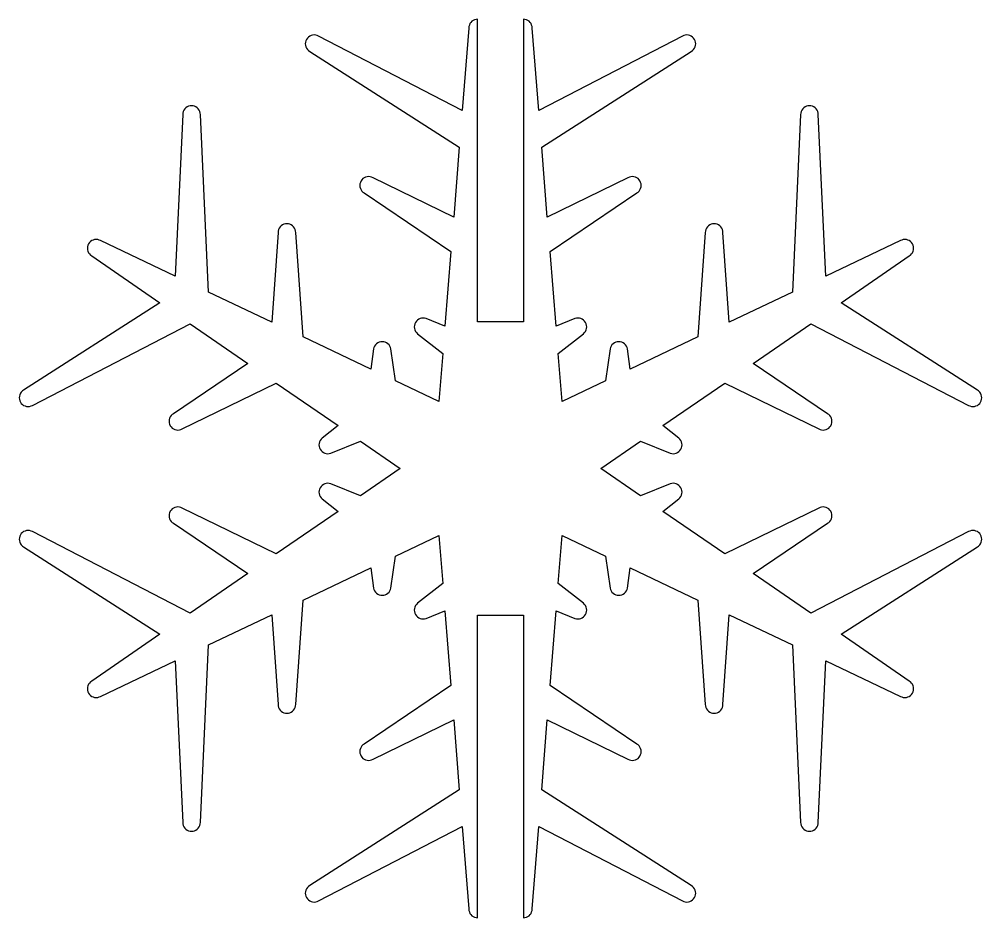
# Model space of a CAD drawing. Header units: metres. Extents: x -55 to 455, y -51 to 51.
# Drawn here: x 145.4 to 254.6, y -51 to 51 of the extents above; entities that cross this region are included whole.
import ezdxf

# ---------------------------------------------------------------- set-up
doc = ezdxf.new("R2010")
doc.units = ezdxf.units.M

msp = doc.modelspace()

# ---------------------------------------------------------------- linework, layer by layer
for p, q in [((196.462, 50.342), (196.417, 50.1736)), ((196.536, 50.5), (196.462, 50.342)), ((196.636, 50.6428), (196.536, 50.5)), ((196.759, 50.766), (196.636, 50.6428)), ((196.902, 50.866), (196.759, 50.766)), ((197.06, 50.9397), (196.902, 50.866)), ((197.228, 50.9848), (197.06, 50.9397)), ((197.402, 51), (197.228, 50.9848)), ((197.402, 16.6667), (197.402, 51)), ((202.772, 50.9848), (202.598, 51)), ((202.598, 51), (202.598, 16.6667)), ((202.94, 50.9397), (202.772, 50.9848)), ((203.098, 50.866), (202.94, 50.9397)), ((203.241, 50.766), (203.098, 50.866)), ((203.364, 50.6428), (203.241, 50.766)), ((203.464, 50.5), (203.364, 50.6428)), ((203.538, 50.342), (203.464, 50.5)), ((203.583, 50.1736), (203.538, 50.342)), ((178.671, 49.1991), (178.502, 49.154)), ((178.844, 49.2143), (178.671, 49.1991)), ((179.018, 49.1991), (178.844, 49.2143)), ((179.186, 49.154), (179.018, 49.1991)), ((196.402, 50), (195.654, 40.652)), ((196.417, 50.1736), (196.402, 50)), ((203.598, 50), (203.583, 50.1736)), ((204.346, 40.652), (203.598, 50)), ((220.982, 49.1991), (220.814, 49.154)), ((221.156, 49.2143), (220.982, 49.1991)), ((221.329, 49.1991), (221.156, 49.2143)), ((221.498, 49.154), (221.329, 49.1991)), ((177.859, 48.3879), (177.844, 48.2143)), ((177.844, 48.2143), (177.859, 48.0406)), ((177.905, 48.5563), (177.859, 48.3879)), ((177.978, 48.7143), (177.905, 48.5563)), ((178.078, 48.8571), (177.978, 48.7143)), ((178.201, 48.9803), (178.078, 48.8571)), ((178.344, 49.0803), (178.201, 48.9803)), ((178.502, 49.154), (178.344, 49.0803)), ((179.344, 49.0803), (179.186, 49.154)), ((195.654, 40.652), (179.344, 49.0803)), ((220.656, 49.0803), (204.346, 40.652)), ((220.814, 49.154), (220.656, 49.0803)), ((221.656, 49.0803), (221.498, 49.154)), ((221.799, 48.9803), (221.656, 49.0803)), ((221.922, 48.8571), (221.799, 48.9803)), ((222.022, 48.7143), (221.922, 48.8571)), ((222.095, 48.5563), (222.022, 48.7143)), ((222.141, 48.3879), (222.095, 48.5563)), ((222.156, 48.2143), (222.141, 48.3879)), ((222.141, 48.0406), (222.156, 48.2143)), ((177.859, 48.0406), (177.905, 47.8723)), ((177.905, 47.8723), (177.978, 47.7143)), ((177.978, 47.7143), (178.078, 47.5715)), ((178.078, 47.5715), (178.201, 47.4482)), ((178.201, 47.4482), (178.344, 47.3483)), ((178.344, 47.3483), (195.319, 36.4625)), ((204.681, 36.4625), (221.656, 47.3483)), ((221.656, 47.3483), (221.799, 47.4482)), ((221.799, 47.4482), (221.922, 47.5715)), ((221.922, 47.5715), (222.022, 47.7143)), ((222.022, 47.7143), (222.095, 47.8723)), ((222.095, 47.8723), (222.141, 48.0406)), ((163.986, 40.5206), (163.941, 40.3522)), ((164.06, 40.6786), (163.986, 40.5206)), ((164.16, 40.8213), (164.06, 40.6786)), ((164.283, 40.9446), (164.16, 40.8213)), ((164.426, 41.0446), (164.283, 40.9446)), ((164.584, 41.1182), (164.426, 41.0446)), ((164.752, 41.1634), (164.584, 41.1182)), ((164.926, 41.1786), (164.752, 41.1634)), ((165.1, 41.1634), (164.926, 41.1786)), ((165.268, 41.1182), (165.1, 41.1634)), ((165.426, 41.0446), (165.268, 41.1182)), ((165.569, 40.9446), (165.426, 41.0446)), ((165.692, 40.8213), (165.569, 40.9446)), ((165.792, 40.6786), (165.692, 40.8213)), ((165.866, 40.5206), (165.792, 40.6786)), ((165.911, 40.3522), (165.866, 40.5206)), ((234.134, 40.5206), (234.089, 40.3522)), ((234.208, 40.6786), (234.134, 40.5206)), ((234.308, 40.8213), (234.208, 40.6786)), ((234.431, 40.9446), (234.308, 40.8213)), ((234.574, 41.0446), (234.431, 40.9446)), ((234.732, 41.1182), (234.574, 41.0446)), ((234.9, 41.1634), (234.732, 41.1182)), ((235.074, 41.1786), (234.9, 41.1634)), ((235.248, 41.1634), (235.074, 41.1786)), ((235.416, 41.1182), (235.248, 41.1634)), ((235.574, 41.0446), (235.416, 41.1182)), ((235.717, 40.9446), (235.574, 41.0446)), ((235.84, 40.8213), (235.717, 40.9446)), ((235.94, 40.6786), (235.84, 40.8213)), ((236.014, 40.5206), (235.94, 40.6786)), ((236.059, 40.3522), (236.014, 40.5206)), ((163.926, 40.1786), (163.07, 21.8397)), ((163.941, 40.3522), (163.926, 40.1786)), ((165.926, 40.1786), (165.911, 40.3522)), ((166.866, 20.0352), (165.926, 40.1786)), ((234.074, 40.1786), (233.134, 20.0352)), ((234.089, 40.3522), (234.074, 40.1786)), ((236.074, 40.1786), (236.059, 40.3522)), ((236.93, 21.8397), (236.074, 40.1786)), ((195.319, 36.4625), (194.685, 28.5443)), ((205.315, 28.5443), (204.681, 36.4625)), ((184.264, 32.7856), (184.164, 32.6429)), ((184.387, 32.9089), (184.264, 32.7856)), ((184.53, 33.0089), (184.387, 32.9089)), ((184.688, 33.0825), (184.53, 33.0089)), ((184.857, 33.1277), (184.688, 33.0825)), ((185.03, 33.1429), (184.857, 33.1277)), ((185.204, 33.1277), (185.03, 33.1429)), ((185.372, 33.0825), (185.204, 33.1277)), ((185.53, 33.0089), (185.372, 33.0825)), ((194.685, 28.5443), (185.53, 33.0089)), ((214.47, 33.0089), (205.315, 28.5443)), ((214.628, 33.0825), (214.47, 33.0089)), ((214.796, 33.1277), (214.628, 33.0825)), ((214.97, 33.1429), (214.796, 33.1277)), ((215.143, 33.1277), (214.97, 33.1429)), ((215.312, 33.0825), (215.143, 33.1277)), ((215.47, 33.0089), (215.312, 33.0825)), ((215.613, 32.9089), (215.47, 33.0089)), ((215.736, 32.7856), (215.613, 32.9089)), ((215.836, 32.6429), (215.736, 32.7856)), ((184.045, 32.3165), (184.03, 32.1429)), ((184.03, 32.1429), (184.045, 31.9692)), ((184.09, 32.4849), (184.045, 32.3165)), ((184.045, 31.9692), (184.09, 31.8008)), ((184.164, 32.6429), (184.09, 32.4849)), ((184.09, 31.8008), (184.164, 31.6429)), ((215.91, 32.4849), (215.836, 32.6429)), ((215.836, 31.6429), (215.91, 31.8008)), ((215.955, 32.3165), (215.91, 32.4849)), ((215.91, 31.8008), (215.955, 31.9692)), ((215.97, 32.1429), (215.955, 32.3165)), ((215.955, 31.9692), (215.97, 32.1429)), ((184.164, 31.6429), (184.264, 31.5001)), ((184.264, 31.5001), (184.387, 31.3768)), ((184.387, 31.3768), (184.53, 31.2768)), ((184.53, 31.2768), (194.373, 24.6368)), ((205.627, 24.6368), (215.47, 31.2768)), ((215.47, 31.2768), (215.613, 31.3768)), ((215.613, 31.3768), (215.736, 31.5001)), ((215.736, 31.5001), (215.836, 31.6429)), ((174.985, 27.4285), (174.885, 27.2857)), ((175.109, 27.5517), (174.985, 27.4285)), ((175.251, 27.6517), (175.109, 27.5517)), ((175.409, 27.7254), (175.251, 27.6517)), ((175.578, 27.7705), (175.409, 27.7254)), ((175.751, 27.7857), (175.578, 27.7705)), ((175.925, 27.7705), (175.751, 27.7857)), ((176.093, 27.7254), (175.925, 27.7705)), ((176.251, 27.6517), (176.093, 27.7254)), ((176.394, 27.5517), (176.251, 27.6517)), ((176.517, 27.4285), (176.394, 27.5517)), ((176.617, 27.2857), (176.517, 27.4285)), ((223.483, 27.4285), (223.383, 27.2857)), ((223.606, 27.5517), (223.483, 27.4285)), ((223.749, 27.6517), (223.606, 27.5517)), ((223.907, 27.7254), (223.749, 27.6517)), ((224.075, 27.7705), (223.907, 27.7254)), ((224.249, 27.7857), (224.075, 27.7705)), ((224.422, 27.7705), (224.249, 27.7857)), ((224.591, 27.7254), (224.422, 27.7705)), ((224.749, 27.6517), (224.591, 27.7254)), ((224.891, 27.5517), (224.749, 27.6517)), ((225.015, 27.4285), (224.891, 27.5517)), ((225.115, 27.2857), (225.015, 27.4285)), ((174.751, 26.7857), (174.04, 16.6247)), ((174.767, 26.9594), (174.751, 26.7857)), ((174.812, 27.1277), (174.767, 26.9594)), ((174.885, 27.2857), (174.812, 27.1277)), ((176.691, 27.1277), (176.617, 27.2857)), ((176.736, 26.9593), (176.691, 27.1277)), ((176.751, 26.7857), (176.736, 26.9593)), ((177.58, 14.9416), (176.751, 26.7857)), ((223.249, 26.7857), (222.42, 14.9416)), ((223.264, 26.9593), (223.249, 26.7857)), ((223.309, 27.1277), (223.264, 26.9593)), ((223.383, 27.2857), (223.309, 27.1277)), ((225.188, 27.1277), (225.115, 27.2857)), ((225.233, 26.9594), (225.188, 27.1277)), ((225.249, 26.7857), (225.233, 26.9594)), ((225.96, 16.6247), (225.249, 26.7857)), ((153.116, 25.1736), (153.101, 25)), ((153.161, 25.342), (153.116, 25.1736)), ((153.235, 25.5), (153.161, 25.342)), ((153.335, 25.6428), (153.235, 25.5)), ((153.458, 25.766), (153.335, 25.6428)), ((153.601, 25.866), (153.458, 25.766)), ((153.759, 25.9397), (153.601, 25.866)), ((153.927, 25.9848), (153.759, 25.9397)), ((154.101, 26), (153.927, 25.9848)), ((154.274, 25.9848), (154.101, 26)), ((154.443, 25.9397), (154.274, 25.9848)), ((154.601, 25.866), (154.443, 25.9397)), ((163.07, 21.8397), (154.601, 25.866)), ((245.399, 25.866), (236.93, 21.8397)), ((245.557, 25.9397), (245.399, 25.866)), ((245.726, 25.9848), (245.557, 25.9397)), ((245.899, 26), (245.726, 25.9848)), ((246.073, 25.9848), (245.899, 26)), ((246.241, 25.9397), (246.073, 25.9848)), ((246.399, 25.866), (246.241, 25.9397)), ((246.542, 25.766), (246.399, 25.866)), ((246.665, 25.6428), (246.542, 25.766)), ((246.765, 25.5), (246.665, 25.6428)), ((246.839, 25.342), (246.765, 25.5)), ((246.884, 25.1736), (246.839, 25.342)), ((246.899, 25), (246.884, 25.1736)), ((153.101, 25), (153.116, 24.8264)), ((153.116, 24.8264), (153.161, 24.658)), ((153.161, 24.658), (153.235, 24.5)), ((153.235, 24.5), (153.335, 24.3572)), ((153.335, 24.3572), (153.458, 24.2339)), ((153.458, 24.2339), (153.601, 24.134)), ((153.601, 24.134), (161.322, 18.8123)), ((194.373, 24.6368), (193.694, 16.15)), ((206.306, 16.15), (205.627, 24.6368)), ((238.678, 18.8123), (246.399, 24.134)), ((246.399, 24.134), (246.542, 24.2339)), ((246.542, 24.2339), (246.665, 24.3572)), ((246.665, 24.3572), (246.765, 24.5)), ((246.765, 24.5), (246.839, 24.658)), ((246.839, 24.658), (246.884, 24.8264)), ((246.884, 24.8264), (246.899, 25)), ((174.04, 16.6247), (166.866, 20.0352)), ((233.134, 20.0352), (225.96, 16.6247)), ((161.322, 18.8123), (145.868, 8.90173)), ((254.132, 8.90173), (238.678, 18.8123)), ((146.868, 7.16968), (164.783, 16.4273)), ((164.783, 16.4273), (171.324, 11.9196)), ((190.276, 16.4134), (190.231, 16.2451)), ((190.35, 16.5714), (190.276, 16.4134)), ((190.45, 16.7142), (190.35, 16.5714)), ((190.573, 16.8375), (190.45, 16.7142)), ((190.716, 16.9374), (190.573, 16.8375)), ((190.874, 17.0111), (190.716, 16.9374)), ((191.042, 17.0562), (190.874, 17.0111)), ((191.216, 17.0714), (191.042, 17.0562)), ((191.39, 17.0562), (191.216, 17.0714)), ((191.558, 17.0111), (191.39, 17.0562)), ((193.694, 16.15), (191.558, 17.0111)), ((202.598, 16.6667), (197.402, 16.6667)), ((208.442, 17.0111), (206.306, 16.15)), ((208.61, 17.0562), (208.442, 17.0111)), ((208.784, 17.0714), (208.61, 17.0562)), ((208.958, 17.0562), (208.784, 17.0714)), ((209.126, 17.0111), (208.958, 17.0562)), ((209.284, 16.9374), (209.126, 17.0111)), ((209.427, 16.8375), (209.284, 16.9374)), ((209.55, 16.7142), (209.427, 16.8375)), ((209.65, 16.5714), (209.55, 16.7142)), ((209.724, 16.4134), (209.65, 16.5714)), ((209.769, 16.2451), (209.724, 16.4134)), ((228.676, 11.9196), (235.217, 16.4273)), ((235.217, 16.4273), (253.132, 7.16968)), ((190.231, 16.2451), (190.216, 16.0714)), ((190.216, 16.0714), (190.231, 15.8978)), ((190.231, 15.8978), (190.276, 15.7294)), ((190.276, 15.7294), (190.35, 15.5714)), ((190.35, 15.5714), (190.45, 15.4286)), ((190.45, 15.4286), (190.573, 15.3054)), ((190.573, 15.3054), (193.447, 13.0571)), ((206.553, 13.0571), (209.427, 15.3054)), ((209.427, 15.3054), (209.55, 15.4286)), ((209.55, 15.4286), (209.65, 15.5714)), ((209.65, 15.5714), (209.724, 15.7294)), ((209.724, 15.7294), (209.769, 15.8978)), ((209.784, 16.0714), (209.769, 16.2451)), ((209.769, 15.8978), (209.784, 16.0714)), ((185.27, 11.2862), (177.58, 14.9416)), ((186.077, 14.2589), (185.934, 14.1589)), ((186.235, 14.3325), (186.077, 14.2589)), ((186.403, 14.3776), (186.235, 14.3325)), ((186.577, 14.3928), (186.403, 14.3776)), ((186.75, 14.3776), (186.577, 14.3928)), ((186.919, 14.3325), (186.75, 14.3776)), ((187.077, 14.2589), (186.919, 14.3325)), ((187.219, 14.1589), (187.077, 14.2589)), ((212.923, 14.2589), (212.781, 14.1589)), ((213.081, 14.3325), (212.923, 14.2589)), ((213.25, 14.3776), (213.081, 14.3325)), ((213.423, 14.3928), (213.25, 14.3776)), ((213.597, 14.3776), (213.423, 14.3928)), ((213.765, 14.3325), (213.597, 14.3776)), ((213.923, 14.2589), (213.765, 14.3325)), ((214.066, 14.1589), (213.923, 14.2589)), ((222.42, 14.9416), (214.73, 11.2862)), ((185.592, 13.5665), (185.27, 11.2862)), ((185.637, 13.7349), (185.592, 13.5665)), ((185.711, 13.8928), (185.637, 13.7349)), ((185.811, 14.0356), (185.711, 13.8928)), ((185.934, 14.1589), (185.811, 14.0356)), ((187.343, 14.0356), (187.219, 14.1589)), ((187.443, 13.8928), (187.343, 14.0356)), ((187.516, 13.7349), (187.443, 13.8928)), ((187.561, 13.5665), (187.516, 13.7349)), ((188.072, 9.95404), (187.561, 13.5665)), ((212.439, 13.5665), (211.928, 9.95404)), ((212.484, 13.7349), (212.439, 13.5665)), ((212.557, 13.8928), (212.484, 13.7349)), ((212.657, 14.0356), (212.557, 13.8928)), ((212.781, 14.1589), (212.657, 14.0356)), ((214.189, 14.0356), (214.066, 14.1589)), ((214.289, 13.8928), (214.189, 14.0356)), ((214.363, 13.7349), (214.289, 13.8928)), ((214.408, 13.5665), (214.363, 13.7349)), ((214.73, 11.2862), (214.408, 13.5665)), ((193.447, 13.0571), (193.01, 7.60629)), ((206.99, 7.60629), (206.553, 13.0571)), ((171.324, 11.9196), (162.88, 6.22318)), ((237.12, 6.22318), (228.676, 11.9196)), ((193.01, 7.60629), (188.072, 9.95404)), ((211.928, 9.95404), (206.99, 7.60629)), ((145.726, 8.80176), (145.602, 8.6785)), ((145.868, 8.90173), (145.726, 8.80176)), ((163.88, 4.49112), (174.551, 9.69516)), ((174.551, 9.69516), (181.562, 4.86378)), ((218.438, 4.86378), (225.449, 9.69516)), ((225.449, 9.69516), (236.12, 4.49112)), ((254.274, 8.80176), (254.132, 8.90173)), ((254.398, 8.6785), (254.274, 8.80176)), ((145.383, 8.20935), (145.368, 8.03571)), ((145.368, 8.03571), (145.383, 7.86206)), ((145.429, 8.37773), (145.383, 8.20935)), ((145.383, 7.86206), (145.429, 7.69368)), ((145.502, 8.53571), (145.429, 8.37773)), ((145.429, 7.69368), (145.502, 7.53571)), ((145.602, 8.6785), (145.502, 8.53571)), ((254.498, 8.53571), (254.398, 8.6785)), ((254.571, 8.37773), (254.498, 8.53571)), ((254.498, 7.53571), (254.571, 7.69368)), ((254.617, 8.20935), (254.571, 8.37773)), ((254.571, 7.69368), (254.617, 7.86206)), ((254.632, 8.03571), (254.617, 8.20935)), ((254.617, 7.86206), (254.632, 8.03571)), ((145.502, 7.53571), (145.602, 7.39293)), ((145.602, 7.39293), (145.726, 7.26967)), ((145.726, 7.26967), (145.868, 7.16969)), ((145.868, 7.16969), (146.026, 7.09602)), ((146.026, 7.09602), (146.195, 7.0509)), ((146.195, 7.0509), (146.368, 7.03571)), ((146.368, 7.03571), (146.542, 7.05089)), ((146.542, 7.05089), (146.71, 7.09601)), ((146.71, 7.09601), (146.868, 7.16968)), ((253.132, 7.16968), (253.29, 7.09601)), ((253.29, 7.09601), (253.458, 7.05089)), ((253.458, 7.05089), (253.632, 7.03571)), ((253.632, 7.03571), (253.805, 7.0509)), ((253.805, 7.0509), (253.974, 7.09602)), ((253.974, 7.09602), (254.132, 7.16969)), ((254.132, 7.16969), (254.274, 7.26967)), ((254.274, 7.26967), (254.398, 7.39293)), ((254.398, 7.39293), (254.498, 7.53571)), ((162.395, 5.53078), (162.38, 5.35715)), ((162.44, 5.69916), (162.395, 5.53078)), ((162.514, 5.85715), (162.44, 5.69916)), ((162.613, 5.99992), (162.514, 5.85715)), ((162.737, 6.12317), (162.613, 5.99992)), ((162.88, 6.22318), (162.737, 6.12317)), ((237.263, 6.12317), (237.12, 6.22318)), ((237.387, 5.99992), (237.263, 6.12317)), ((237.486, 5.85715), (237.387, 5.99992)), ((237.56, 5.69916), (237.486, 5.85715)), ((237.605, 5.53078), (237.56, 5.69916)), ((237.62, 5.35715), (237.605, 5.53078)), ((162.38, 5.35715), (162.395, 5.18349)), ((162.395, 5.18349), (162.44, 5.01512)), ((162.44, 5.01512), (162.513, 4.85715)), ((162.513, 4.85715), (162.613, 4.71434)), ((162.613, 4.71434), (162.737, 4.59109)), ((162.737, 4.59109), (162.88, 4.49112)), ((162.88, 4.49112), (163.037, 4.41745)), ((163.037, 4.41745), (163.206, 4.37233)), ((163.206, 4.37233), (163.38, 4.35715)), ((163.38, 4.35715), (163.553, 4.37233)), ((163.553, 4.37233), (163.722, 4.41745)), ((163.722, 4.41745), (163.88, 4.49112)), ((181.562, 4.86378), (179.748, 3.44461)), ((220.252, 3.44461), (218.438, 4.86378)), ((236.12, 4.49112), (236.278, 4.41745)), ((236.278, 4.41745), (236.447, 4.37233)), ((236.447, 4.37233), (236.62, 4.35715)), ((236.62, 4.35715), (236.794, 4.37233)), ((236.794, 4.37233), (236.963, 4.41745)), ((236.963, 4.41745), (237.12, 4.49112)), ((237.12, 4.49112), (237.263, 4.59109)), ((237.263, 4.59109), (237.387, 4.71434)), ((237.387, 4.71434), (237.487, 4.85715)), ((237.487, 4.85715), (237.56, 5.01512)), ((237.56, 5.01512), (237.605, 5.18349)), ((237.605, 5.18349), (237.62, 5.35715)), ((179.625, 3.32135), (179.525, 3.17857)), ((179.748, 3.44461), (179.625, 3.32135)), ((220.375, 3.32135), (220.252, 3.44461)), ((220.475, 3.17857), (220.375, 3.32135)), ((179.406, 2.85222), (179.391, 2.67857)), ((179.391, 2.67857), (179.406, 2.50491)), ((179.451, 3.02058), (179.406, 2.85222)), ((179.406, 2.50491), (179.451, 2.33655)), ((179.525, 3.17857), (179.451, 3.02058)), ((179.451, 2.33655), (179.525, 2.17857)), ((180.733, 1.73888), (184.116, 3.10303)), ((184.116, 3.10303), (188.619, 0)), ((211.381, 0), (215.884, 3.10303)), ((215.884, 3.10303), (219.267, 1.73888)), ((220.549, 3.02058), (220.475, 3.17857)), ((220.475, 2.17857), (220.549, 2.33655)), ((220.594, 2.85222), (220.549, 3.02058)), ((220.549, 2.33655), (220.594, 2.50491)), ((220.609, 2.67857), (220.594, 2.85222)), ((220.594, 2.50491), (220.609, 2.67857)), ((179.525, 2.17857), (179.625, 2.03578)), ((179.625, 2.03578), (179.748, 1.91252)), ((179.748, 1.91252), (179.891, 1.81255)), ((179.891, 1.81255), (180.049, 1.73886)), ((180.049, 1.73886), (180.217, 1.69376)), ((180.217, 1.69376), (180.391, 1.67857)), ((180.391, 1.67857), (180.564, 1.69376)), ((180.564, 1.69376), (180.733, 1.73888)), ((219.267, 1.73888), (219.436, 1.69376)), ((219.436, 1.69376), (219.609, 1.67857)), ((219.609, 1.67857), (219.783, 1.69376)), ((219.783, 1.69376), (219.951, 1.73886)), ((219.951, 1.73886), (220.109, 1.81255)), ((220.109, 1.81255), (220.252, 1.91252)), ((220.252, 1.91252), (220.375, 2.03578)), ((220.375, 2.03578), (220.475, 2.17857)), ((188.619, 0), (184.116, -3.10303)), ((215.884, -3.10303), (211.381, 0)), ((179.525, -2.17857), (179.451, -2.33655)), ((179.625, -2.03578), (179.525, -2.17857)), ((179.748, -1.91252), (179.625, -2.03578)), ((179.891, -1.81255), (179.748, -1.91252)), ((180.049, -1.73886), (179.891, -1.81255)), ((180.217, -1.69376), (180.049, -1.73886)), ((180.391, -1.67857), (180.217, -1.69376)), ((180.564, -1.69376), (180.391, -1.67857)), ((180.733, -1.73888), (180.564, -1.69376)), ((184.116, -3.10303), (180.733, -1.73888)), ((219.267, -1.73888), (215.884, -3.10303)), ((219.436, -1.69376), (219.267, -1.73888)), ((219.609, -1.67857), (219.436, -1.69376)), ((219.783, -1.69376), (219.609, -1.67857)), ((219.951, -1.73886), (219.783, -1.69376)), ((220.109, -1.81255), (219.951, -1.73886)), ((220.252, -1.91252), (220.109, -1.81255)), ((220.375, -2.03578), (220.252, -1.91252)), ((220.475, -2.17857), (220.375, -2.03578)), ((220.549, -2.33655), (220.475, -2.17857)), ((179.406, -2.50491), (179.391, -2.67857)), ((179.391, -2.67857), (179.406, -2.85222)), ((179.451, -2.33655), (179.406, -2.50491)), ((179.406, -2.85222), (179.451, -3.02058)), ((179.451, -3.02058), (179.525, -3.17857)), ((179.525, -3.17857), (179.625, -3.32135)), ((220.375, -3.32135), (220.475, -3.17857)), ((220.475, -3.17857), (220.549, -3.02058)), ((220.594, -2.50491), (220.549, -2.33655)), ((220.549, -3.02058), (220.594, -2.85222)), ((220.609, -2.67857), (220.594, -2.50491)), ((220.594, -2.85222), (220.609, -2.67857)), ((163.38, -4.35715), (163.206, -4.37233)), ((163.553, -4.37233), (163.38, -4.35715)), ((179.625, -3.32135), (179.748, -3.44461)), ((179.748, -3.44461), (181.562, -4.86378)), ((218.438, -4.86378), (220.252, -3.44461)), ((220.252, -3.44461), (220.375, -3.32135)), ((236.62, -4.35715), (236.447, -4.37233)), ((236.794, -4.37233), (236.62, -4.35715)), ((162.395, -5.18349), (162.38, -5.35715)), ((162.38, -5.35715), (162.395, -5.53078)), ((162.44, -5.01512), (162.395, -5.18349)), ((162.513, -4.85715), (162.44, -5.01512)), ((162.613, -4.71434), (162.513, -4.85715)), ((162.737, -4.59109), (162.613, -4.71434)), ((162.88, -4.49112), (162.737, -4.59109)), ((163.037, -4.41745), (162.88, -4.49112)), ((163.206, -4.37233), (163.037, -4.41745)), ((163.722, -4.41745), (163.553, -4.37233)), ((163.88, -4.49112), (163.722, -4.41745)), ((174.551, -9.69516), (163.88, -4.49112)), ((181.562, -4.86378), (174.551, -9.69516)), ((225.449, -9.69516), (218.438, -4.86378)), ((236.12, -4.49112), (225.449, -9.69516)), ((236.278, -4.41745), (236.12, -4.49112)), ((236.447, -4.37233), (236.278, -4.41745)), ((236.963, -4.41745), (236.794, -4.37233)), ((237.12, -4.49112), (236.963, -4.41745)), ((237.263, -4.59109), (237.12, -4.49112)), ((237.387, -4.71434), (237.263, -4.59109)), ((237.487, -4.85715), (237.387, -4.71434)), ((237.56, -5.01512), (237.487, -4.85715)), ((237.605, -5.18349), (237.56, -5.01512)), ((237.62, -5.35715), (237.605, -5.18349)), ((237.605, -5.53078), (237.62, -5.35715)), ((162.395, -5.53078), (162.44, -5.69916)), ((162.44, -5.69916), (162.514, -5.85715)), ((162.514, -5.85715), (162.613, -5.99992)), ((162.613, -5.99992), (162.737, -6.12317)), ((162.737, -6.12317), (162.88, -6.22318)), ((162.88, -6.22318), (171.324, -11.9196)), ((228.676, -11.9196), (237.12, -6.22318)), ((237.12, -6.22318), (237.263, -6.12317)), ((237.263, -6.12317), (237.387, -5.99992)), ((237.387, -5.99992), (237.486, -5.85715)), ((237.486, -5.85715), (237.56, -5.69916)), ((237.56, -5.69916), (237.605, -5.53078)), ((145.502, -7.53571), (145.429, -7.69368)), ((145.602, -7.39293), (145.502, -7.53571)), ((145.726, -7.26967), (145.602, -7.39293)), ((145.868, -7.16969), (145.726, -7.26967)), ((146.026, -7.09602), (145.868, -7.16969)), ((146.195, -7.0509), (146.026, -7.09602)), ((146.368, -7.03571), (146.195, -7.0509)), ((146.542, -7.05089), (146.368, -7.03571)), ((146.71, -7.09601), (146.542, -7.05089)), ((146.868, -7.16968), (146.71, -7.09601)), ((164.783, -16.4273), (146.868, -7.16968)), ((188.072, -9.95404), (193.01, -7.60628)), ((193.01, -7.60628), (193.447, -13.0571)), ((206.553, -13.0571), (206.99, -7.60628)), ((206.99, -7.60628), (211.928, -9.95404)), ((253.132, -7.16968), (235.217, -16.4273)), ((253.29, -7.09601), (253.132, -7.16968)), ((253.458, -7.05089), (253.29, -7.09601)), ((253.632, -7.03571), (253.458, -7.05089)), ((253.805, -7.0509), (253.632, -7.03571)), ((253.974, -7.09602), (253.805, -7.0509)), ((254.132, -7.16969), (253.974, -7.09602)), ((254.274, -7.26967), (254.132, -7.16969)), ((254.398, -7.39293), (254.274, -7.26967)), ((254.498, -7.53571), (254.398, -7.39293)), ((254.571, -7.69368), (254.498, -7.53571)), ((145.383, -7.86206), (145.368, -8.03571)), ((145.368, -8.03571), (145.383, -8.20935)), ((145.429, -7.69368), (145.383, -7.86206)), ((145.383, -8.20935), (145.429, -8.37773)), ((145.429, -8.37773), (145.502, -8.53571)), ((145.502, -8.53571), (145.602, -8.6785)), ((145.602, -8.6785), (145.726, -8.80176)), ((254.274, -8.80176), (254.398, -8.6785)), ((254.398, -8.6785), (254.498, -8.53571)), ((254.498, -8.53571), (254.571, -8.37773)), ((254.617, -7.86206), (254.571, -7.69368)), ((254.571, -8.37773), (254.617, -8.20935)), ((254.632, -8.03571), (254.617, -7.86206)), ((254.617, -8.20935), (254.632, -8.03571)), ((145.726, -8.80176), (145.868, -8.90173)), ((145.868, -8.90173), (161.322, -18.8123)), ((238.678, -18.8123), (254.132, -8.90173)), ((254.132, -8.90173), (254.274, -8.80176)), ((187.561, -13.5665), (188.072, -9.95404)), ((211.928, -9.95404), (212.439, -13.5665)), ((171.324, -11.9196), (164.783, -16.4273)), ((177.58, -14.9416), (185.27, -11.2862)), ((185.27, -11.2862), (185.592, -13.5665)), ((214.408, -13.5665), (214.73, -11.2862)), ((214.73, -11.2862), (222.42, -14.9416)), ((235.217, -16.4273), (228.676, -11.9196)), ((193.447, -13.0571), (190.573, -15.3054)), ((209.427, -15.3054), (206.553, -13.0571)), ((185.592, -13.5665), (185.637, -13.7349)), ((185.637, -13.7349), (185.711, -13.8928)), ((185.711, -13.8928), (185.811, -14.0356)), ((185.811, -14.0356), (185.934, -14.1589)), ((185.934, -14.1589), (186.077, -14.2589)), ((187.077, -14.2589), (187.219, -14.1589)), ((187.219, -14.1589), (187.343, -14.0356)), ((187.343, -14.0356), (187.443, -13.8928)), ((187.443, -13.8928), (187.516, -13.7349)), ((187.516, -13.7349), (187.561, -13.5665)), ((212.439, -13.5665), (212.484, -13.7349)), ((212.484, -13.7349), (212.557, -13.8928)), ((212.557, -13.8928), (212.657, -14.0356)), ((212.657, -14.0356), (212.781, -14.1589)), ((212.781, -14.1589), (212.923, -14.2589)), ((213.923, -14.2589), (214.066, -14.1589)), ((214.066, -14.1589), (214.189, -14.0356)), ((214.189, -14.0356), (214.289, -13.8928)), ((214.289, -13.8928), (214.363, -13.7349)), ((214.363, -13.7349), (214.408, -13.5665)), ((176.751, -26.7857), (177.58, -14.9416)), ((186.077, -14.2589), (186.235, -14.3325)), ((186.235, -14.3325), (186.403, -14.3776)), ((186.403, -14.3776), (186.577, -14.3928)), ((186.577, -14.3928), (186.75, -14.3776)), ((186.75, -14.3776), (186.919, -14.3325)), ((186.919, -14.3325), (187.077, -14.2589)), ((212.923, -14.2589), (213.081, -14.3325)), ((213.081, -14.3325), (213.25, -14.3776)), ((213.25, -14.3776), (213.423, -14.3928)), ((213.423, -14.3928), (213.597, -14.3776)), ((213.597, -14.3776), (213.765, -14.3325)), ((213.765, -14.3325), (213.923, -14.2589)), ((222.42, -14.9416), (223.249, -26.7857)), ((190.231, -15.8978), (190.216, -16.0714)), ((190.216, -16.0714), (190.231, -16.2451)), ((190.276, -15.7294), (190.231, -15.8978)), ((190.231, -16.2451), (190.276, -16.4134)), ((190.35, -15.5714), (190.276, -15.7294)), ((190.45, -15.4286), (190.35, -15.5714)), ((190.573, -15.3054), (190.45, -15.4286)), ((191.558, -17.0111), (193.694, -16.15)), ((193.694, -16.15), (194.373, -24.6368)), ((205.627, -24.6368), (206.306, -16.15)), ((206.306, -16.15), (208.442, -17.0111)), ((209.55, -15.4286), (209.427, -15.3054)), ((209.65, -15.5714), (209.55, -15.4286)), ((209.724, -15.7294), (209.65, -15.5714)), ((209.769, -15.8978), (209.724, -15.7294)), ((209.724, -16.4134), (209.769, -16.2451)), ((209.784, -16.0714), (209.769, -15.8978)), ((209.769, -16.2451), (209.784, -16.0714)), ((166.866, -20.0352), (174.04, -16.6247)), ((174.04, -16.6247), (174.751, -26.7857)), ((190.276, -16.4134), (190.35, -16.5714)), ((190.35, -16.5714), (190.45, -16.7142)), ((190.45, -16.7142), (190.573, -16.8375)), ((190.573, -16.8375), (190.716, -16.9374)), ((190.716, -16.9374), (190.874, -17.0111)), ((190.874, -17.0111), (191.042, -17.0562)), ((191.042, -17.0562), (191.216, -17.0714)), ((191.216, -17.0714), (191.39, -17.0562)), ((191.39, -17.0562), (191.558, -17.0111)), ((197.402, -51), (197.402, -16.6667)), ((197.402, -16.6667), (202.598, -16.6667)), ((202.598, -16.6667), (202.598, -51)), ((208.442, -17.0111), (208.61, -17.0562)), ((208.61, -17.0562), (208.784, -17.0714)), ((208.784, -17.0714), (208.958, -17.0562)), ((208.958, -17.0562), (209.126, -17.0111)), ((209.126, -17.0111), (209.284, -16.9374)), ((209.284, -16.9374), (209.427, -16.8375)), ((209.427, -16.8375), (209.55, -16.7142)), ((209.55, -16.7142), (209.65, -16.5714)), ((209.65, -16.5714), (209.724, -16.4134)), ((225.249, -26.7857), (225.96, -16.6247)), ((225.96, -16.6247), (233.134, -20.0352)), ((161.322, -18.8123), (153.601, -24.134)), ((246.399, -24.134), (238.678, -18.8123)), ((165.926, -40.1786), (166.866, -20.0352)), ((233.134, -20.0352), (234.074, -40.1786)), ((154.601, -25.866), (163.07, -21.8397)), ((163.07, -21.8397), (163.926, -40.1786)), ((236.074, -40.1786), (236.93, -21.8397)), ((236.93, -21.8397), (245.399, -25.866)), ((153.116, -24.8264), (153.101, -25)), ((153.101, -25), (153.116, -25.1736)), ((153.161, -24.658), (153.116, -24.8264)), ((153.235, -24.5), (153.161, -24.658)), ((153.335, -24.3572), (153.235, -24.5)), ((153.458, -24.2339), (153.335, -24.3572)), ((153.601, -24.134), (153.458, -24.2339)), ((194.373, -24.6368), (184.53, -31.2768)), ((215.47, -31.2768), (205.627, -24.6368)), ((246.542, -24.2339), (246.399, -24.134)), ((246.665, -24.3572), (246.542, -24.2339)), ((246.765, -24.5), (246.665, -24.3572)), ((246.839, -24.658), (246.765, -24.5)), ((246.884, -24.8264), (246.839, -24.658)), ((246.899, -25), (246.884, -24.8264)), ((246.884, -25.1736), (246.899, -25)), ((153.116, -25.1736), (153.161, -25.342)), ((153.161, -25.342), (153.235, -25.5)), ((153.235, -25.5), (153.335, -25.6428)), ((153.335, -25.6428), (153.458, -25.766)), ((153.458, -25.766), (153.601, -25.866)), ((153.601, -25.866), (153.759, -25.9397)), ((153.759, -25.9397), (153.927, -25.9848)), ((153.927, -25.9848), (154.101, -26)), ((154.101, -26), (154.274, -25.9848)), ((154.274, -25.9848), (154.443, -25.9397)), ((154.443, -25.9397), (154.601, -25.866)), ((245.399, -25.866), (245.557, -25.9397)), ((245.557, -25.9397), (245.726, -25.9848)), ((245.726, -25.9848), (245.899, -26)), ((245.899, -26), (246.073, -25.9848)), ((246.073, -25.9848), (246.241, -25.9397)), ((246.241, -25.9397), (246.399, -25.866)), ((246.399, -25.866), (246.542, -25.766)), ((246.542, -25.766), (246.665, -25.6428)), ((246.665, -25.6428), (246.765, -25.5)), ((246.765, -25.5), (246.839, -25.342)), ((246.839, -25.342), (246.884, -25.1736)), ((174.751, -26.7857), (174.767, -26.9594)), ((174.767, -26.9594), (174.812, -27.1277)), ((174.812, -27.1277), (174.885, -27.2857)), ((174.885, -27.2857), (174.985, -27.4285)), ((176.517, -27.4285), (176.617, -27.2857)), ((176.617, -27.2857), (176.691, -27.1277)), ((176.691, -27.1277), (176.736, -26.9593)), ((176.736, -26.9593), (176.751, -26.7857)), ((223.249, -26.7857), (223.264, -26.9593)), ((223.264, -26.9593), (223.309, -27.1277)), ((223.309, -27.1277), (223.383, -27.2857)), ((223.383, -27.2857), (223.483, -27.4285)), ((225.015, -27.4285), (225.115, -27.2857)), ((225.115, -27.2857), (225.188, -27.1277)), ((225.188, -27.1277), (225.233, -26.9594)), ((225.233, -26.9594), (225.249, -26.7857)), ((174.985, -27.4285), (175.109, -27.5517)), ((175.109, -27.5517), (175.251, -27.6517)), ((175.251, -27.6517), (175.409, -27.7254)), ((175.409, -27.7254), (175.578, -27.7705)), ((175.578, -27.7705), (175.751, -27.7857)), ((175.751, -27.7857), (175.925, -27.7705)), ((175.925, -27.7705), (176.093, -27.7254)), ((176.093, -27.7254), (176.251, -27.6517)), ((176.251, -27.6517), (176.394, -27.5517)), ((176.394, -27.5517), (176.517, -27.4285)), ((223.483, -27.4285), (223.606, -27.5517)), ((223.606, -27.5517), (223.749, -27.6517)), ((223.749, -27.6517), (223.907, -27.7254)), ((223.907, -27.7254), (224.075, -27.7705)), ((224.075, -27.7705), (224.249, -27.7857)), ((224.249, -27.7857), (224.422, -27.7705)), ((224.422, -27.7705), (224.591, -27.7254)), ((224.591, -27.7254), (224.749, -27.6517)), ((224.749, -27.6517), (224.891, -27.5517)), ((224.891, -27.5517), (225.015, -27.4285)), ((185.53, -33.0089), (194.686, -28.5443)), ((194.686, -28.5443), (195.319, -36.4625)), ((204.681, -36.4625), (205.314, -28.5443)), ((205.314, -28.5443), (214.47, -33.0089)), ((184.164, -31.6429), (184.09, -31.8008)), ((184.264, -31.5001), (184.164, -31.6429)), ((184.387, -31.3768), (184.264, -31.5001)), ((184.53, -31.2768), (184.387, -31.3768)), ((215.613, -31.3768), (215.47, -31.2768)), ((215.736, -31.5001), (215.613, -31.3768)), ((215.836, -31.6429), (215.736, -31.5001)), ((215.91, -31.8008), (215.836, -31.6429)), ((184.045, -31.9692), (184.03, -32.1429)), ((184.03, -32.1429), (184.045, -32.3165)), ((184.09, -31.8008), (184.045, -31.9692)), ((184.045, -32.3165), (184.09, -32.4849)), ((184.09, -32.4849), (184.164, -32.6429)), ((184.164, -32.6429), (184.264, -32.7856)), ((215.736, -32.7856), (215.836, -32.6429)), ((215.836, -32.6429), (215.91, -32.4849)), ((215.955, -31.9692), (215.91, -31.8008)), ((215.91, -32.4849), (215.955, -32.3165)), ((215.97, -32.1429), (215.955, -31.9692)), ((215.955, -32.3165), (215.97, -32.1429)), ((184.264, -32.7856), (184.387, -32.9089)), ((184.387, -32.9089), (184.53, -33.0089)), ((184.53, -33.0089), (184.688, -33.0825)), ((184.688, -33.0825), (184.857, -33.1277)), ((184.857, -33.1277), (185.03, -33.1429)), ((185.03, -33.1429), (185.204, -33.1277)), ((185.204, -33.1277), (185.372, -33.0825)), ((185.372, -33.0825), (185.53, -33.0089)), ((214.47, -33.0089), (214.628, -33.0825)), ((214.628, -33.0825), (214.796, -33.1277)), ((214.796, -33.1277), (214.97, -33.1429)), ((214.97, -33.1429), (215.143, -33.1277)), ((215.143, -33.1277), (215.312, -33.0825)), ((215.312, -33.0825), (215.47, -33.0089)), ((215.47, -33.0089), (215.613, -32.9089)), ((215.613, -32.9089), (215.736, -32.7856)), ((195.319, -36.4625), (178.344, -47.3483)), ((221.656, -47.3483), (204.681, -36.4625)), ((163.926, -40.1786), (163.941, -40.3522)), ((163.941, -40.3522), (163.986, -40.5206)), ((165.866, -40.5206), (165.911, -40.3522)), ((165.911, -40.3522), (165.926, -40.1786)), ((234.074, -40.1786), (234.089, -40.3522)), ((234.089, -40.3522), (234.134, -40.5206)), ((236.014, -40.5206), (236.059, -40.3522)), ((236.059, -40.3522), (236.074, -40.1786)), ((163.986, -40.5206), (164.06, -40.6786)), ((164.06, -40.6786), (164.16, -40.8213)), ((164.16, -40.8213), (164.283, -40.9446)), ((164.283, -40.9446), (164.426, -41.0446)), ((164.426, -41.0446), (164.584, -41.1182)), ((164.584, -41.1182), (164.752, -41.1634)), ((164.752, -41.1634), (164.926, -41.1786)), ((164.926, -41.1786), (165.1, -41.1634)), ((165.1, -41.1634), (165.268, -41.1182)), ((165.268, -41.1182), (165.426, -41.0446)), ((165.426, -41.0446), (165.569, -40.9446)), ((165.569, -40.9446), (165.692, -40.8213)), ((165.692, -40.8213), (165.792, -40.6786)), ((165.792, -40.6786), (165.866, -40.5206)), ((179.344, -49.0803), (195.654, -40.652)), ((195.654, -40.652), (196.402, -50)), ((203.598, -50), (204.346, -40.652)), ((204.346, -40.652), (220.656, -49.0803)), ((234.134, -40.5206), (234.208, -40.6786)), ((234.208, -40.6786), (234.308, -40.8213)), ((234.308, -40.8213), (234.431, -40.9446)), ((234.431, -40.9446), (234.574, -41.0446)), ((234.574, -41.0446), (234.732, -41.1182)), ((234.732, -41.1182), (234.9, -41.1634)), ((234.9, -41.1634), (235.074, -41.1786)), ((235.074, -41.1786), (235.248, -41.1634)), ((235.248, -41.1634), (235.416, -41.1182)), ((235.416, -41.1182), (235.574, -41.0446)), ((235.574, -41.0446), (235.717, -40.9446)), ((235.717, -40.9446), (235.84, -40.8213)), ((235.84, -40.8213), (235.94, -40.6786)), ((235.94, -40.6786), (236.014, -40.5206)), ((177.859, -48.0406), (177.844, -48.2143)), ((177.905, -47.8723), (177.859, -48.0406)), ((177.978, -47.7143), (177.905, -47.8723)), ((178.078, -47.5715), (177.978, -47.7143)), ((178.201, -47.4482), (178.078, -47.5715)), ((178.344, -47.3483), (178.201, -47.4482)), ((221.799, -47.4482), (221.656, -47.3483)), ((221.922, -47.5715), (221.799, -47.4482)), ((222.022, -47.7143), (221.922, -47.5715)), ((222.095, -47.8723), (222.022, -47.7143)), ((222.141, -48.0406), (222.095, -47.8723)), ((222.156, -48.2143), (222.141, -48.0406)), ((177.844, -48.2143), (177.859, -48.3879)), ((177.859, -48.3879), (177.905, -48.5563)), ((177.905, -48.5563), (177.978, -48.7143)), ((177.978, -48.7143), (178.078, -48.8571)), ((178.078, -48.8571), (178.201, -48.9803)), ((178.201, -48.9803), (178.344, -49.0803)), ((178.344, -49.0803), (178.502, -49.154)), ((178.502, -49.154), (178.671, -49.1991)), ((179.018, -49.1991), (179.186, -49.154)), ((179.186, -49.154), (179.344, -49.0803)), ((220.656, -49.0803), (220.814, -49.154)), ((220.814, -49.154), (220.982, -49.1991)), ((221.329, -49.1991), (221.498, -49.154)), ((221.498, -49.154), (221.656, -49.0803)), ((221.656, -49.0803), (221.799, -48.9803)), ((221.799, -48.9803), (221.922, -48.8571)), ((221.922, -48.8571), (222.022, -48.7143)), ((222.022, -48.7143), (222.095, -48.5563)), ((222.095, -48.5563), (222.141, -48.3879)), ((222.141, -48.3879), (222.156, -48.2143)), ((178.671, -49.1991), (178.844, -49.2143)), ((178.844, -49.2143), (179.018, -49.1991)), ((196.402, -50), (196.417, -50.1736)), ((196.417, -50.1736), (196.462, -50.342)), ((203.538, -50.342), (203.583, -50.1736)), ((203.583, -50.1736), (203.598, -50)), ((220.982, -49.1991), (221.156, -49.2143)), ((221.156, -49.2143), (221.329, -49.1991)), ((196.462, -50.342), (196.536, -50.5)), ((196.536, -50.5), (196.636, -50.6428)), ((196.636, -50.6428), (196.759, -50.766)), ((196.759, -50.766), (196.902, -50.866)), ((196.902, -50.866), (197.06, -50.9397)), ((197.06, -50.9397), (197.228, -50.9848)), ((197.228, -50.9848), (197.402, -51)), ((202.598, -51), (202.772, -50.9848)), ((202.772, -50.9848), (202.94, -50.9397)), ((202.94, -50.9397), (203.098, -50.866)), ((203.098, -50.866), (203.241, -50.766)), ((203.241, -50.766), (203.364, -50.6428)), ((203.364, -50.6428), (203.464, -50.5)), ((203.464, -50.5), (203.538, -50.342))]:
    msp.add_line(p, q)

doc.saveas('drawing.dxf')
